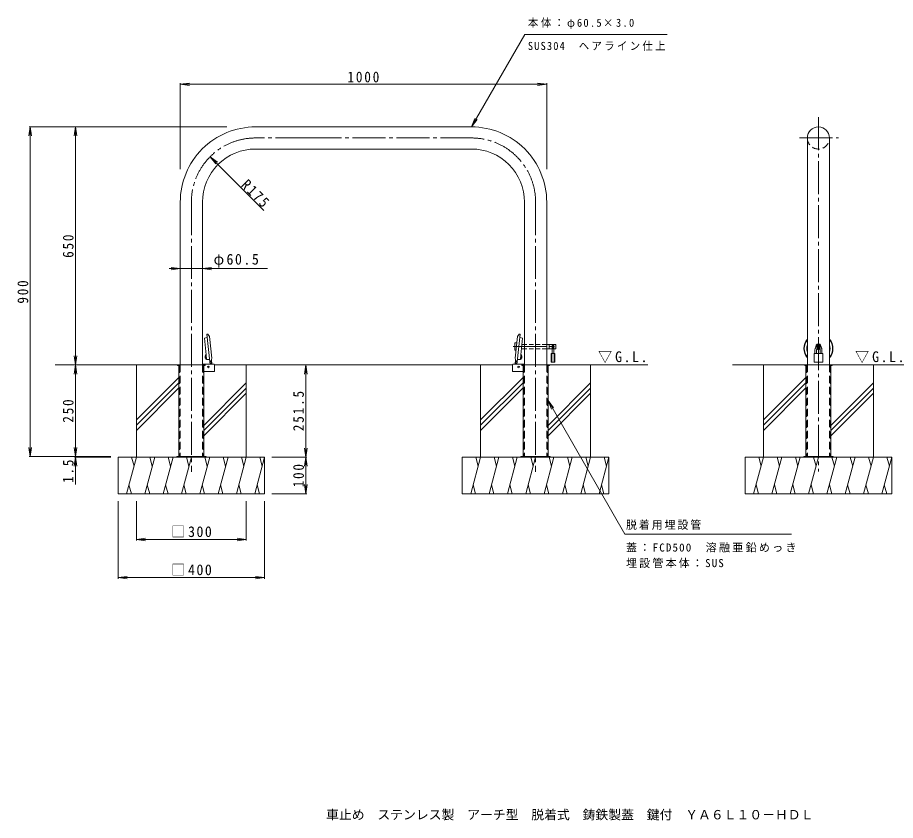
# Model space of a CAD drawing. Units: millimetres, scale not verified. Extents: x -1782 to 1827, y -1370 to 822.
# Drawn here: x -1782 to 614, y -1370 to 822 of the extents above; entities that cross this region are included whole.
import ezdxf
from ezdxf.enums import TextEntityAlignment as Align

# ---------------------------------------------------------------- set-up
doc = ezdxf.new("R2010")
doc.units = ezdxf.units.MM
doc.header["$LTSCALE"] = 10
for name, pattern in [('CHAIN1', [8, 5, -1, 1, -1]), ('CHAIN2', [12, 9, -1, 1, -1]), ('DASHED1', [1.8, 1.2, -0.6]), ('DASHED2', [3, 2, -1])]:
    doc.linetypes.add(name, pattern=pattern)
for name, color, linetype, lineweight in [('C-0', 4, 'Continuous', 9), ('C-1', 7, 'Continuous', 9), ('C-2', 3, 'Continuous', 9), ('C-3', 3, 'DASHED2', 9), ('C-4', 7, 'Continuous', 9), ('C-5', 7, 'Continuous', 9), ('C-6', 2, 'Continuous', 9), ('C-9', 7, 'Continuous', 9), ('C-A', 2, 'Continuous', 9), ('C-B', 2, 'Continuous', 9), ('C-E', 6, 'Continuous', 5)]:
    doc.layers.add(name, color=color, linetype=linetype, lineweight=lineweight)
doc.layers.add('F-F_F-Fﾚｲﾔ', color=2, linetype='Continuous')
doc.styles.add('ＭＳ ゴシック', font='')
doc.styles.get('ＭＳ ゴシック').set_extended_font_data('MS Gothic')

msp = doc.modelspace()

# ---------------------------------------------------------------- linework, layer by layer
at = {"layer": 'C-0', "color": 7, "linetype": 'CHAIN2'}
for p, q in [((403.6, 549.73), (403.6, -417.54)), ((-988, 493.22), (-1132.75, 493.22)), ((-988, 493.22), (-543.25, 493.22)), ((351.71, 493.21), (458.74, 493.21)), ((-1307.75, 318.22), (-1307.75, -418.43)), ((-368.25, 318.22), (-368.25, -418.43)), ((-429.63, -76.53), (-311.03, -76.53))]:
    msp.add_line(p, q, dxfattribs=at)
at = {"layer": 'C-0'}
for p, q in [((-1257.37, -117.73), (-1265.3, -42.34)), ((-1265.04, -42.12), (-1262.66, -42.77)), ((-1262.66, -42.77), (-1258.05, -49.12)), ((-413.34, -42.77), (-417.95, -49.12)), ((-1265.2, -51.64), (-1272.19, -53.28)), ((-1251.83, -108.22), (-1258.05, -49.12)), ((-424.16, -108.22), (-417.95, -49.12)), ((-410.8, -51.64), (-403.81, -53.27)), ((396.6, -75.69), (396.6, -77.6)), ((410.6, -75.69), (410.6, -77.6)), ((-1258.88, -111.79), (-1266.05, -111.65)), ((-1251.83, -108.22), (-1253.02, -111.31)), ((-424.16, -108.22), (-422.98, -111.3)), ((-417.12, -111.79), (-409.94, -111.65)), ((-1345.25, -126.53), (-1345.25, -128.03)), ((-1345.25, -126.53), (-1345.25, -128.03)), ((-1345.25, -126.53), (-1270.25, -126.53)), ((-1345.25, -128.03), (-1341.75, -128.03)), ((-1341.75, -128.03), (-1341.75, -376.53)), ((-1273.75, -128.03), (-1273.75, -376.53)), ((-1270.25, -128.03), (-1273.75, -128.03)), ((-1270.25, -126.53), (-1270.25, -128.03)), ((-405.75, -126.53), (-405.75, -128.03)), ((-405.75, -126.53), (-405.75, -128.03)), ((-405.75, -126.53), (-330.75, -126.53)), ((-405.75, -128.03), (-402.25, -128.03)), ((-402.25, -128.03), (-402.25, -376.53)), ((-334.25, -128.03), (-334.25, -376.53)), ((-330.75, -128.03), (-334.25, -128.03)), ((-330.75, -126.53), (-330.75, -128.03)), ((366.1, -126.53), (366.1, -128.03)), ((366.1, -126.53), (366.1, -128.03)), ((366.1, -126.53), (441.1, -126.53)), ((366.1, -128.03), (369.6, -128.03)), ((369.6, -128.03), (369.6, -376.53)), ((437.6, -128.03), (437.6, -376.53)), ((441.1, -128.03), (437.6, -128.03)), ((441.1, -126.53), (441.1, -128.03))]:
    msp.add_line(p, q, dxfattribs=at)
at = {"layer": 'C-0', "linetype": 'DASHED2'}
for p, q in [((-1340.25, -128.03), (-1340.25, -376.53)), ((-1275.25, -128.03), (-1275.25, -376.53)), ((-400.75, -128.03), (-400.75, -376.53)), ((-335.75, -128.03), (-335.75, -376.53)), ((371.1, -128.03), (371.1, -376.53)), ((436.1, -128.03), (436.1, -376.53))]:
    msp.add_line(p, q, dxfattribs=at)
at = {"layer": 'C-0'}
for points in [[(-418.63, -117.73), (-410.67, -42.04), (-413.34, -42.77)], [(-1272.19, -53.28), (-1267.4, -98.87), (-1267.39, -98.92)], [(-403.81, -53.27), (-408.6, -98.87), (-408.6, -98.92)]]:
    msp.add_lwpolyline(points, dxfattribs=at)
at = {"layer": 'C-0', "color": 7, "linetype": 'CHAIN2'}
for centre, start, end in [((-1132.75, 318.22), 89.99976, 180), ((-543.25, 318.22), 0, 90.00024)]:
    msp.add_arc(centre, 175, start, end, dxfattribs=at)
at = {"layer": 'C-0'}
for centre, radius, start, end in [((-1265.1, -42.32), 0.2, 74.79398, 186), ((-410.9, -42.31), 0.2, 354, 105.20602), ((-1265.43, -50.67), 1, 283.12502, 6), ((-410.57, -50.67), 1, 174, 256.87498), ((403.6, -75.69), 7, 359.99939, 180.00061), ((403.6, -77.6), 7, 179.99939, 187.6925), ((403.6, -77.6), 7, 229.58139, 310.41597), ((403.6, -77.6), 7, 352.30522, 0.00061), ((-1258.9, -112.79), 1, 6, 88.87498), ((-1257.17, -117.71), 0.2, 186, 297.20602), ((-418.82, -117.71), 0.2, 242.79398, 354), ((-417.1, -112.79), 1, 91.12502, 174)]:
    msp.add_arc(centre, radius, start, end, dxfattribs=at)
at = {"layer": 'C-0', "linetype": 'DASHED2'}
for centre, start, end in [((-1341.75, -128.03), 0, 90), ((-1273.75, -128.03), 90, 180), ((-402.25, -128.03), 0, 90), ((-334.25, -128.03), 90, 180), ((369.6, -128.03), 0, 90), ((437.6, -128.03), 90, 180)]:
    msp.add_arc(centre, 1.5, start, end, dxfattribs=at)
at = {"layer": 'C-0'}
for major_axis, start_param, end_param in [((-4.16, 39.58), 0.7667625, 2.1642506), ((-4.06, 38.59), 0.7980163, 2.132987), ((-3.35, 31.83), 1.154745, 1.7762584), ((-4.16, 39.58), 3.9038804, 5.3103083), ((-4.06, 38.59), 3.9348512, 5.2793375), ((-3.35, 31.83), 4.2848321, 4.9293566)]:
    msp.add_ellipse((403.66, -81.55), major_axis=major_axis, ratio=0.9945, start_param=start_param, end_param=end_param, dxfattribs=at)
at = {"layer": 'C-1', "color": 3}
for p, q in [((373.35, -21.55), (373.35, -126.53)), ((433.85, -37.04), (433.85, -126.53)), ((-1246.5, -124.23), (-1277.5, -124.23)), ((-1245, -143.23), (-1245, -125.73)), ((-431, -143.23), (-431, -125.73)), ((-429.5, -124.23), (-398.5, -124.23)), ((-1246.5, -144.73), (-1273.75, -144.73)), ((-429.5, -144.73), (-402.25, -144.73))]:
    msp.add_line(p, q, dxfattribs=at)
at = {"layer": 'C-1', "color": 4}
for p, q in [((-1267.39, -98.92), (-1266.05, -111.65)), ((-1254.93, -116.28), (-1257.08, -117.89)), ((-1253.02, -111.31), (-1254.93, -116.28)), ((-422.98, -111.3), (-421.06, -116.28)), ((-421.06, -116.28), (-418.92, -117.89)), ((-408.6, -98.92), (-409.94, -111.65))]:
    msp.add_line(p, q, dxfattribs=at)
at = {"layer": 'C-1'}
for p, q in [((-1347.75, -376.53), (-1347.75, -378.03)), ((-1267.75, -376.53), (-1347.75, -376.53)), ((-1320.25, -376.53), (-1320.25, -378.03)), ((-1295.25, -376.53), (-1295.25, -378.03)), ((-1267.75, -376.53), (-1267.75, -378.03)), ((-408.25, -376.53), (-408.25, -378.03)), ((-328.25, -376.53), (-408.25, -376.53)), ((-380.75, -376.53), (-380.75, -378.03)), ((-355.75, -376.53), (-355.75, -378.03)), ((-328.25, -376.53), (-328.25, -378.03)), ((363.6, -376.53), (363.6, -378.03)), ((443.6, -376.53), (363.6, -376.53)), ((391.1, -376.53), (391.1, -378.03)), ((416.1, -376.53), (416.1, -378.03)), ((443.6, -376.53), (443.6, -378.03))]:
    msp.add_line(p, q, dxfattribs=at)
at = {"layer": 'C-1', "color": 3}
for centre, start, end in [((-1246.5, -125.73), 0, 90), ((-1246.5, -143.23), 270, 0), ((-429.5, -125.73), 90, 180), ((-429.5, -143.23), 180, 270)]:
    msp.add_arc(centre, 1.5, start, end, dxfattribs=at)
at = {"layer": 'C-2'}
for p, q in [((-988, 523.47), (-1132.75, 523.47)), ((-988, 523.47), (-543.25, 523.47)), ((373.35, 493.21), (373.35, -55.91)), ((433.85, 493.21), (433.85, -55.85)), ((-988, 462.97), (-1132.75, 462.97)), ((-988, 462.97), (-543.25, 462.97)), ((-1338, 318.22), (-1338, -126.53)), ((-1277.5, 318.22), (-1277.5, -126.53)), ((-398.5, 318.22), (-398.5, -126.53)), ((-338, 318.22), (-338, -126.53))]:
    msp.add_line(p, q, dxfattribs=at)
for centre, radius, start, end in [((-1132.75, 318.22), 205.25, 89.99977, 180), ((-543.25, 318.22), 205.25, 0, 90.00023), ((403.6, 493.21), 30.25, 0, 180), ((-1132.75, 318.22), 144.75, 89.9998, 180), ((-543.25, 318.22), 144.75, 0, 90.0002)]:
    msp.add_arc(centre, radius, start, end, dxfattribs=at)
at = {"layer": 'C-2', "linetype": 'DASHED2'}
msp.add_arc((403.6, 493.21), 30.25, 180.00047, 0.00047, dxfattribs=at)
at = {"layer": 'C-3'}
for p, q in [((-1338, -126.53), (-1338, -376.53)), ((-1277.5, -126.53), (-1277.5, -376.53)), ((-398.5, -126.53), (-398.5, -376.53)), ((-338, -126.53), (-338, -376.53)), ((373.35, -126.53), (373.35, -376.53)), ((433.85, -126.53), (433.85, -376.53))]:
    msp.add_line(p, q, dxfattribs=at)
at = {"layer": 'C-4'}
for p, q in [((-1338, 639.73), (-1313.21, 642.99)), ((-1338, 642.73), (-1338, 408.14)), ((-1338, 639.73), (-1313.21, 636.46)), ((-1338, 639.73), (-338, 639.73)), ((-338, 639.73), (-362.78, 642.99)), ((-338, 639.73), (-362.78, 636.46)), ((-338, 642.73), (-338, 408.14)), ((-1747.62, 523.47), (-1750.88, 498.69)), ((-1750.62, 523.47), (-1211.05, 523.47)), ((-1747.62, 523.47), (-1747.62, -376.53)), ((-1747.62, 523.47), (-1744.36, 498.69)), ((-1623.98, 523.47), (-1627.24, 498.69)), ((-1623.98, 523.47), (-1623.98, -126.53)), ((-1623.98, 523.47), (-1620.71, 498.69)), ((-1256.45, 442.01), (-1241.23, 422.17)), ((-1100.4, 136.57), (-1368.46, 136.57)), ((-1338, 136.57), (-1362.78, 139.83)), ((-1338, 136.57), (-1362.78, 133.3)), ((-1338, 136.57), (-1338, 134.77)), ((-1277.5, 136.57), (-1252.71, 139.83)), ((-1277.5, 136.57), (-1277.5, 134.77)), ((-1277.5, 136.57), (-1252.71, 133.3)), ((-1623.98, -126.53), (-1627.24, -101.74)), ((-1623.98, -126.53), (-1620.71, -101.74)), ((-1623.98, -126.53), (-1627.24, -151.31)), ((-1623.98, -126.53), (-1623.98, -378.03)), ((-1623.98, -126.53), (-1620.71, -151.31)), ((-995.35, -126.53), (-998.61, -151.32)), ((-995.35, -378.03), (-995.35, -126.53)), ((-995.35, -126.53), (-992.09, -151.32)), ((-1747.62, -376.53), (-1750.88, -351.74)), ((-1747.62, -376.53), (-1744.36, -351.74)), ((-1623.98, -376.53), (-1627.24, -351.74)), ((-1623.98, -376.53), (-1627.24, -351.74)), ((-1623.98, -376.53), (-1620.71, -351.74)), ((-1623.98, -376.53), (-1620.71, -351.74)), ((-995.35, -378.03), (-998.61, -353.24)), ((-995.35, -378.03), (-992.09, -353.24)), ((-1750.62, -376.53), (-1527.75, -376.53)), ((-1623.98, -378.03), (-1627.24, -402.81)), ((-1626.98, -378.03), (-1527.75, -378.03)), ((-1623.98, -378.03), (-1620.71, -402.81)), ((-1623.98, -378.03), (-1623.98, -452.98)), ((-992.35, -378.03), (-1087.75, -378.03)), ((-995.35, -378.03), (-998.61, -402.81)), ((-995.35, -478.03), (-995.35, -378.03)), ((-995.35, -378.03), (-992.09, -402.81)), ((-995.35, -478.03), (-998.61, -453.24)), ((-995.35, -478.03), (-992.09, -453.24)), ((-992.35, -478.03), (-1087.75, -478.03)), ((-1507.75, -710.13), (-1507.75, -498.03)), ((-1457.75, -606.02), (-1457.75, -498.03)), ((-1157.75, -606.02), (-1157.75, -498.03)), ((-1107.75, -710.13), (-1107.75, -498.03)), ((-1457.75, -603.02), (-1432.96, -599.76)), ((-1457.75, -603.02), (-1157.75, -603.02)), ((-1457.75, -603.02), (-1432.96, -606.28)), ((-1157.75, -603.02), (-1182.53, -599.76)), ((-1157.75, -603.02), (-1182.53, -606.28)), ((-1507.75, -707.13), (-1482.96, -703.87)), ((-1507.75, -707.13), (-1107.75, -707.13)), ((-1507.75, -707.13), (-1482.96, -710.39)), ((-1107.75, -707.13), (-1132.53, -703.87)), ((-1107.75, -707.13), (-1132.53, -710.39))]:
    msp.add_line(p, q, dxfattribs=at)
msp.add_lwpolyline([(-1110.01, 295.46), (-1256.45, 442.01), (-1236.62, 426.79)], dxfattribs=at)
at = {"layer": 'C-5'}
for p, q in [((-543.25, 523.47), (-397.81, 775.39)), ((-397.81, 775.39), (-9.44, 775.4)), ((-543.25, 523.47), (-533.68, 546.57)), ((-543.25, 523.47), (-528.03, 543.31)), ((401.1, -81.3), (401.1, -71.76)), ((406.1, -81.3), (406.1, -71.76)), ((-334.25, -223.67), (-125.14, -588.46)), ((-334.25, -223.67), (-319.03, -243.5)), ((-334.25, -223.67), (-324.68, -246.77)), ((330.04, -588.46), (-125.14, -588.46))]:
    msp.add_line(p, q, dxfattribs=at)
for centre, radius, start, end in [((403.6, -76.53), 6, 349.8367, 190.1633), ((402.1, -71.76), 1, 107.45982, 180), ((405.1, -71.76), 1, 0, 72.54018), ((403.6, -76.53), 6, 234.7027, 305.2973), ((402.1, -81.3), 1, 180, 252.54018), ((405.1, -81.3), 1, 287.45982, 0)]:
    msp.add_arc(centre, radius, start, end, dxfattribs=at)
at = {"layer": 'C-6', "color": 7}
for p, q in [((-424.82, -85.53), (-424.82, -67.53)), ((-423.82, -66.53), (-419.78, -66.53)), ((-398.5, -70.53), (-405.62, -70.53)), ((-313.82, -70.53), (-338, -70.53)), ((-330.82, -70.53), (-330.82, -82.53)), ((-312.82, -71.53), (-312.82, -81.53)), ((-421.88, -86.53), (-423.82, -86.53)), ((-398.5, -82.53), (-406.88, -82.53)), ((-313.82, -82.53), (-338, -82.53))]:
    msp.add_line(p, q, dxfattribs=at)
at = {"layer": 'C-6', "color": 7, "linetype": 'DASHED1'}
for p, q in [((-338, -70.53), (-398.5, -70.53)), ((-338, -82.53), (-398.5, -82.53))]:
    msp.add_line(p, q, dxfattribs=at)
at = {"layer": 'C-6', "color": 7, "linetype": 'CHAIN1'}
msp.add_line((-320.82, -72.01), (-320.82, -81.07), dxfattribs=at)
at = {"layer": 'C-6'}
for p, q in [((391.6, -95.53), (415.6, -95.53)), ((394.1, -85.03), (394.1, -95.53)), ((398.6, -85.03), (398.6, -95.53)), ((408.6, -85.03), (408.6, -95.53)), ((413.1, -85.03), (413.1, -95.53)), ((415.6, -95.53), (415.6, -119.03)), ((-1269.49, -101.91), (-1270.2, -102.79)), ((-1270.2, -102.79), (-1269.01, -102.66)), ((-1269.74, -107.16), (-1270.2, -102.79)), ((-1269.74, -107.16), (-1268.55, -107.04)), ((-1268.86, -107.88), (-1269.74, -107.16)), ((-1269.49, -101.91), (-1269.09, -101.87)), ((-1268.86, -107.88), (-1268.47, -107.84)), ((-1251.86, -124.23), (-1253.18, -111.72)), ((-424.13, -124.23), (-422.82, -111.71)), ((-407.13, -107.88), (-407.53, -107.83)), ((-406.25, -107.16), (-407.45, -107.04)), ((-407.13, -107.88), (-406.25, -107.16)), ((-405.79, -102.79), (-406.99, -102.66)), ((-406.51, -101.91), (-406.9, -101.87)), ((-406.51, -101.91), (-405.79, -102.79)), ((-406.25, -107.16), (-405.79, -102.79))]:
    msp.add_line(p, q, dxfattribs=at)
at = {"layer": 'C-6', "color": 6, "lineweight": 5}
for p, q in [((-1345.25, -126.53), (-1678.99, -126.53)), ((-1245, -126.53), (-431, -126.53)), ((-338, -126.53), (-61.58, -126.53))]:
    msp.add_line(p, q, dxfattribs=at)
at = {"layer": 'C-6'}
msp.add_lwpolyline([(391.6, -95.53), (391.6, -119.03), (415.6, -119.03)], dxfattribs=at)
at = {"layer": 'C-6', "color": 7}
for centre, radius, start, end in [((-423.82, -67.53), 1, 90, 180), ((-313.82, -71.53), 1, 0, 90), ((-423.82, -85.53), 1, 180, 270), ((-320.82, -76.53), 3.5, 310.00473, 229.99223), ((-313.82, -81.53), 1, 270, 0)]:
    msp.add_arc(centre, radius, start, end, dxfattribs=at)
at = {"layer": 'C-6'}
for radius, start, end in [(9.5, 105.25735, 180), (5, 119.99915, 180), (9.5, 0, 74.74271), (5, 0, 60.00085)]:
    msp.add_arc((403.6, -85.03), radius, start, end, dxfattribs=at)
at = {"layer": 'C-9'}
for p, q in [((-1256.69, -124.23), (-1257.37, -117.73)), ((-1253.47, -124.23), (-1254.44, -115)), ((-422.53, -124.23), (-421.56, -115)), ((-419.31, -124.23), (-418.63, -117.73))]:
    msp.add_line(p, q, dxfattribs=at)
at = {"layer": 'C-A'}
for p, q in [((-325.82, -95.53), (-325.82, -119.03)), ((-325.82, -95.53), (-315.82, -95.53)), ((-323.57, -95.53), (-323.57, -119.03)), ((-323.07, -77.78), (-323.07, -95.53)), ((-318.57, -77.78), (-318.57, -95.53)), ((-318.07, -95.53), (-318.07, -119.03)), ((-315.82, -95.53), (-315.82, -119.03)), ((-325.82, -119.03), (-315.82, -119.03))]:
    msp.add_line(p, q, dxfattribs=at)
msp.add_arc((-320.82, -77.78), 2.25, 0, 180, dxfattribs=at)
at = {"layer": 'C-B'}
for p, q in [((-1269.3, -99.88), (-1268.95, -99.09)), ((-1269.3, -99.88), (-1268.26, -109.82)), ((-1268.95, -99.09), (-1267.39, -98.92)), ((-1268.26, -109.82), (-1267.75, -110.52)), ((-1267.75, -110.52), (-1266.19, -110.36)), ((-408.25, -110.52), (-409.81, -110.36)), ((-407.05, -99.09), (-408.6, -98.92)), ((-407.74, -109.82), (-408.25, -110.52)), ((-406.69, -99.88), (-407.74, -109.82)), ((-406.69, -99.88), (-407.05, -99.09))]:
    msp.add_line(p, q, dxfattribs=at)
at = {"layer": 'C-E'}
for p, q in [((-1541.97, -126.53), (-1345.25, -126.53)), ((-1457.75, -378.03), (-1457.75, -126.53)), ((-1245, -126.53), (-1074.35, -126.53)), ((-1157.75, -378.03), (-1157.75, -126.53)), ((-602.47, -126.53), (-431, -126.53)), ((-518.25, -378.03), (-518.25, -126.53)), ((-330.75, -126.53), (-134.85, -126.53)), ((-218.25, -378.03), (-218.25, -126.53)), ((169.38, -126.53), (366.1, -126.53)), ((253.6, -378.03), (253.6, -126.53)), ((441.1, -126.53), (637, -126.53)), ((553.6, -378.03), (553.6, -126.53)), ((-1341.75, -160.72), (-1457.75, -276.72)), ((-402.25, -160.72), (-518.25, -276.72)), ((369.6, -160.72), (253.6, -276.72)), ((-1341.75, -174.86), (-1457.75, -290.86)), ((-1341.75, -189), (-1457.75, -305)), ((-1157.75, -175.6), (-1273.75, -291.6)), ((-1157.75, -189.74), (-1273.75, -305.74)), ((-402.25, -174.86), (-518.25, -290.86)), ((-402.25, -189), (-518.25, -305)), ((-218.25, -175.6), (-334.25, -291.6)), ((-218.25, -189.74), (-334.25, -305.74)), ((369.6, -174.86), (253.6, -290.86)), ((369.6, -189), (253.6, -305)), ((553.6, -175.6), (437.6, -291.6)), ((553.6, -189.74), (437.6, -305.74)), ((-1157.75, -203.89), (-1273.75, -319.89)), ((-218.25, -203.88), (-334.25, -319.88)), ((553.6, -203.88), (437.6, -319.88)), ((-1507.75, -378.03), (-1107.75, -378.03)), ((-1507.75, -478.03), (-1507.75, -378.03)), ((-1457.75, -378.03), (-1484.54, -478.03)), ((-1470.8, -378.03), (-1464.27, -402.38)), ((-1407.75, -378.03), (-1434.54, -478.03)), ((-1420.8, -378.03), (-1414.27, -402.38)), ((-1357.75, -378.03), (-1384.54, -478.03)), ((-1370.8, -378.03), (-1364.27, -402.38)), ((-1307.75, -378.03), (-1334.54, -478.03)), ((-1320.8, -378.03), (-1314.27, -402.38)), ((-1257.75, -378.03), (-1284.54, -478.03)), ((-1270.8, -378.03), (-1264.27, -402.38)), ((-1207.75, -378.03), (-1234.54, -478.03)), ((-1220.8, -378.03), (-1214.27, -402.38)), ((-1157.75, -378.03), (-1184.54, -478.03)), ((-1170.8, -378.03), (-1164.27, -402.38)), ((-1107.75, -378.03), (-1134.54, -478.03)), ((-1120.8, -378.03), (-1114.27, -402.38)), ((-1107.75, -478.03), (-1107.75, -378.03)), ((-568.25, -378.03), (-168.25, -378.03)), ((-568.25, -478.03), (-568.25, -378.03)), ((-518.25, -378.03), (-545.04, -478.03)), ((-531.3, -378.03), (-524.77, -402.38)), ((-468.25, -378.03), (-495.04, -478.03)), ((-481.3, -378.03), (-474.77, -402.38)), ((-418.25, -378.03), (-445.04, -478.03)), ((-431.3, -378.03), (-424.77, -402.38)), ((-368.25, -378.03), (-395.04, -478.03)), ((-381.3, -378.03), (-374.77, -402.38)), ((-318.25, -378.03), (-345.04, -478.03)), ((-331.3, -378.03), (-324.77, -402.38)), ((-268.25, -378.03), (-295.04, -478.03)), ((-281.3, -378.03), (-274.77, -402.38)), ((-218.25, -378.03), (-245.04, -478.03)), ((-231.3, -378.03), (-224.77, -402.38)), ((-168.25, -378.03), (-195.04, -478.03)), ((-181.3, -378.03), (-174.77, -402.38)), ((-168.25, -478.03), (-168.25, -378.03)), ((203.6, -378.03), (603.6, -378.03)), ((203.6, -478.03), (203.6, -378.03)), ((253.6, -378.03), (226.81, -478.03)), ((240.55, -378.03), (247.08, -402.38)), ((303.6, -378.03), (276.81, -478.03)), ((290.55, -378.03), (297.08, -402.38)), ((353.6, -378.03), (326.81, -478.03)), ((340.55, -378.03), (347.08, -402.38)), ((403.6, -378.03), (376.81, -478.03)), ((390.55, -378.03), (397.08, -402.38)), ((453.6, -378.03), (426.81, -478.03)), ((440.55, -378.03), (447.08, -402.38)), ((503.6, -378.03), (476.81, -478.03)), ((490.55, -378.03), (497.08, -402.38)), ((553.6, -378.03), (526.81, -478.03)), ((540.55, -378.03), (547.08, -402.38)), ((603.6, -378.03), (576.81, -478.03)), ((590.55, -378.03), (597.08, -402.38)), ((603.6, -478.03), (603.6, -378.03)), ((-1471.49, -478.03), (-1478.02, -453.68)), ((-1421.49, -478.03), (-1428.02, -453.68)), ((-1371.49, -478.03), (-1378.02, -453.68)), ((-1321.49, -478.03), (-1328.02, -453.68)), ((-1271.49, -478.03), (-1278.02, -453.68)), ((-1221.49, -478.03), (-1228.02, -453.68)), ((-1171.49, -478.03), (-1178.02, -453.68)), ((-1121.49, -478.03), (-1128.02, -453.68)), ((-531.99, -478.03), (-538.52, -453.68)), ((-481.99, -478.03), (-488.52, -453.68)), ((-431.99, -478.03), (-438.52, -453.68)), ((-381.99, -478.03), (-388.52, -453.68)), ((-331.99, -478.03), (-338.52, -453.68)), ((-281.99, -478.03), (-288.52, -453.68)), ((-231.99, -478.03), (-238.52, -453.68)), ((-181.99, -478.03), (-188.52, -453.68)), ((239.86, -478.03), (233.33, -453.68)), ((289.86, -478.03), (283.33, -453.68)), ((339.86, -478.03), (333.33, -453.68)), ((389.86, -478.03), (383.33, -453.68)), ((439.86, -478.03), (433.33, -453.68)), ((489.86, -478.03), (483.33, -453.68)), ((539.86, -478.03), (533.33, -453.68)), ((589.86, -478.03), (583.33, -453.68)), ((-1507.75, -478.03), (-1107.75, -478.03)), ((-568.25, -478.03), (-168.25, -478.03)), ((203.6, -478.03), (603.6, -478.03))]:
    msp.add_line(p, q, dxfattribs=at)
at = {"layer": 'C-E', "color": 4, "lineweight": 9}
for centre in [(-1261.4, -132.03), (-414.6, -132.03)]:
    msp.add_circle(centre, 2.5, dxfattribs=at)

# ---------------------------------------------------------------- texts
at = {"layer": 'C-4', "color": 2, "char_height": 29.33, "attachment_point": 7, "style": 'ＭＳ ゴシック'}
for s, insert in [('\\T1.28;\\W0.9;1000', (-881.75, 644.73)), ('\\T1.22;\\W0.95;φ60.5', (-1247.04, 139.57)), ('\\T1.21;\\W0.95;□300', (-1362.75, -597.02)), ('\\T1.21;\\W0.95;□400', (-1362.75, -701.13))]:
    msp.add_mtext(s, dxfattribs=dict(at, insert=insert))
for s, insert, rotation in [('\\T1.28;\\W0.9;R175', (-1174.68, 362.25), 315), ('\\T1.27;\\W0.9;650', (-1628.98, 165.97), 90), ('\\T1.27;\\W0.9;900', (-1752.62, 40.97), 90), ('\\T1.28;\\W0.9;251.5', (-1000.35, -307.28), 90), ('\\T1.27;\\W0.9;250', (-1628.98, -284.03), 90), ('\\T1.27;\\W0.9;1.5', (-1628.98, -448.45), 90), ('\\T1.27;\\W0.9;100', (-1000.35, -460.53), 90)]:
    msp.add_mtext(s, dxfattribs=dict(at, insert=insert, rotation=rotation))
at = {"layer": 'C-5', "char_height": 21.99, "attachment_point": 7, "style": 'ＭＳ ゴシック'}
for s, insert in [('\\T1.25;\\W0.95;本体：φ60.5×3.0', (-389.44, 790.79)), ('\\T1.22;\\W0.95;SUS304\u3000ヘアライン仕上', (-389.44, 731.05)), ('\\T1.17;脱着用埋設管', (-121.57, -576.6)), ('\\T1.21;蓋：FCD500\u3000溶融亜鉛めっき', (-121.57, -638.38)), ('\\T1.2;埋設管本体：SUS', (-121.57, -680.93))]:
    msp.add_mtext(s, dxfattribs=dict(at, insert=insert))
at = {"layer": 'C-5', "color": 2, "char_height": 29.33, "attachment_point": 7, "style": 'ＭＳ ゴシック'}
for insert in [(-197.7, -121.3), (503.7, -121.3)]:
    msp.add_mtext('\\T1.22;\\W0.95;▽G.L.', dxfattribs=dict(at, insert=insert))
at = {"layer": 'F-F_F-Fﾚｲﾔ', "style": 'ＭＳ ゴシック'}
msp.add_text('車止め\u3000ステンレス製\u3000アーチ型\u3000脱着式\u3000鋳鉄製蓋\u3000鍵付\u3000ＹＡ６Ｌ１０－ＨＤＬ', height=25.66, dxfattribs=at).set_placement((-940, -1374.79), align=Align.BOTTOM_LEFT)

doc.saveas('drawing.dxf')
